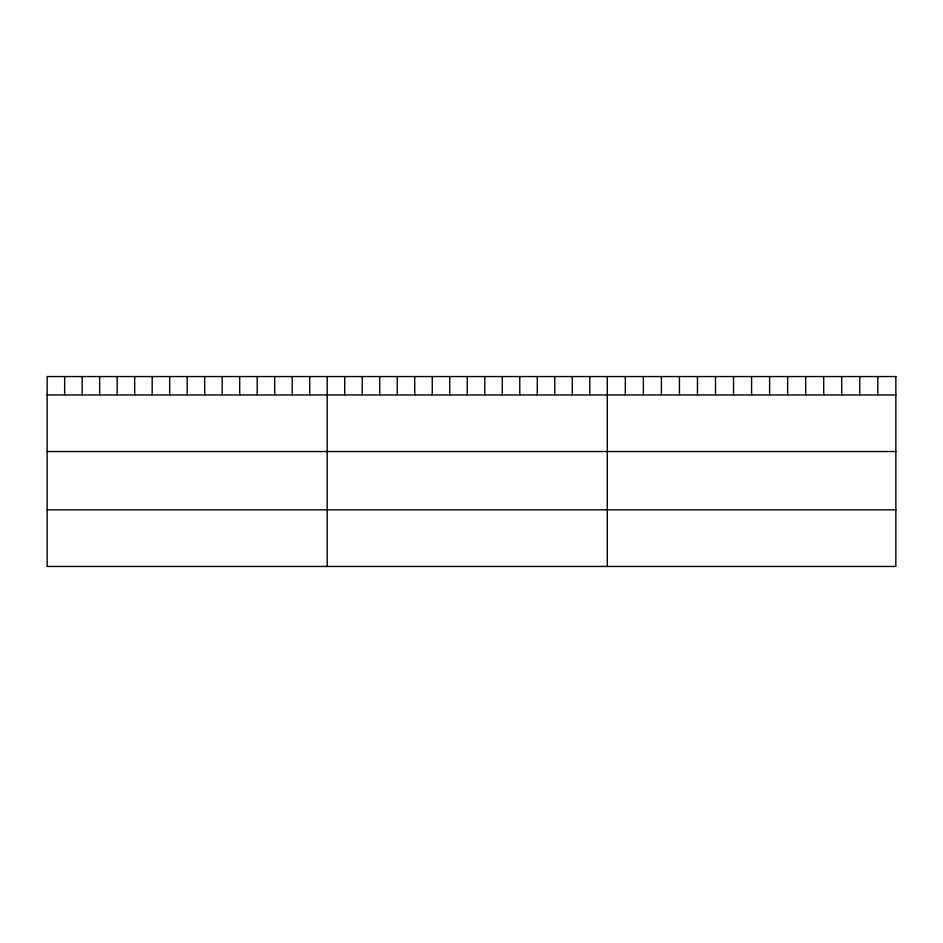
<?xml version="1.0" encoding="UTF-8"?>
<svg xmlns="http://www.w3.org/2000/svg" width="943" height="943" viewBox="0 0 943 943"><rect width="100%" height="100%" fill="white"/><g stroke="black" fill="none" stroke-linecap="round" stroke-linejoin="round"><path stroke-width="1.41" d="M47.15 394.94L895.85 394.94M47.15 451.532L895.85 451.532M47.15 509.845L895.85 509.845M877.815 376.552L877.815 394.94M859.78 376.552L859.78 394.94M841.745 376.552L841.745 394.94M823.71 376.552L823.71 394.94M805.676 376.552L805.676 394.94M787.641 376.552L787.641 394.94M769.606 376.552L769.606 394.94M751.571 376.552L751.571 394.94M733.536 376.552L733.536 394.94M715.501 376.552L715.501 394.94M697.466 376.552L697.466 394.94M679.431 376.552L679.431 394.94M661.397 376.552L661.397 394.94M643.362 376.552L643.362 394.94M625.327 376.552L625.327 394.94M607.292 376.552L607.292 566.448M589.788 376.552L589.788 394.94M572.283 376.552L572.283 394.94M554.779 376.552L554.779 394.94M537.274 376.552L537.274 394.94M519.77 376.552L519.77 394.94M502.265 376.552L502.265 394.94M484.761 376.552L484.761 394.94M467.256 376.552L467.256 394.94M449.752 376.552L449.752 394.94M432.248 376.552L432.248 394.94M414.743 376.552L414.743 394.94M397.239 376.552L397.239 394.94M379.734 376.552L379.734 394.94M362.23 376.552L362.23 394.94M344.725 376.552L344.725 394.94M327.221 376.552L327.221 566.448M309.717 376.552L309.717 394.94M292.212 376.552L292.212 394.94M274.708 376.552L274.708 394.94M257.203 376.552L257.203 394.94M239.699 376.552L239.699 394.94M222.194 376.552L222.194 394.94M204.69 376.552L204.69 394.94M187.186 376.552L187.186 394.94M169.681 376.552L169.681 394.94M152.177 376.552L152.177 394.94M134.672 376.552L134.672 394.94M117.168 376.552L117.168 394.94M99.663 376.552L99.663 394.94M82.159 376.552L82.159 394.94M64.654 376.552L64.654 394.94M895.85 376.552L47.15 376.552L47.15 566.448L895.85 566.448L895.85 376.552"/></g></svg>
